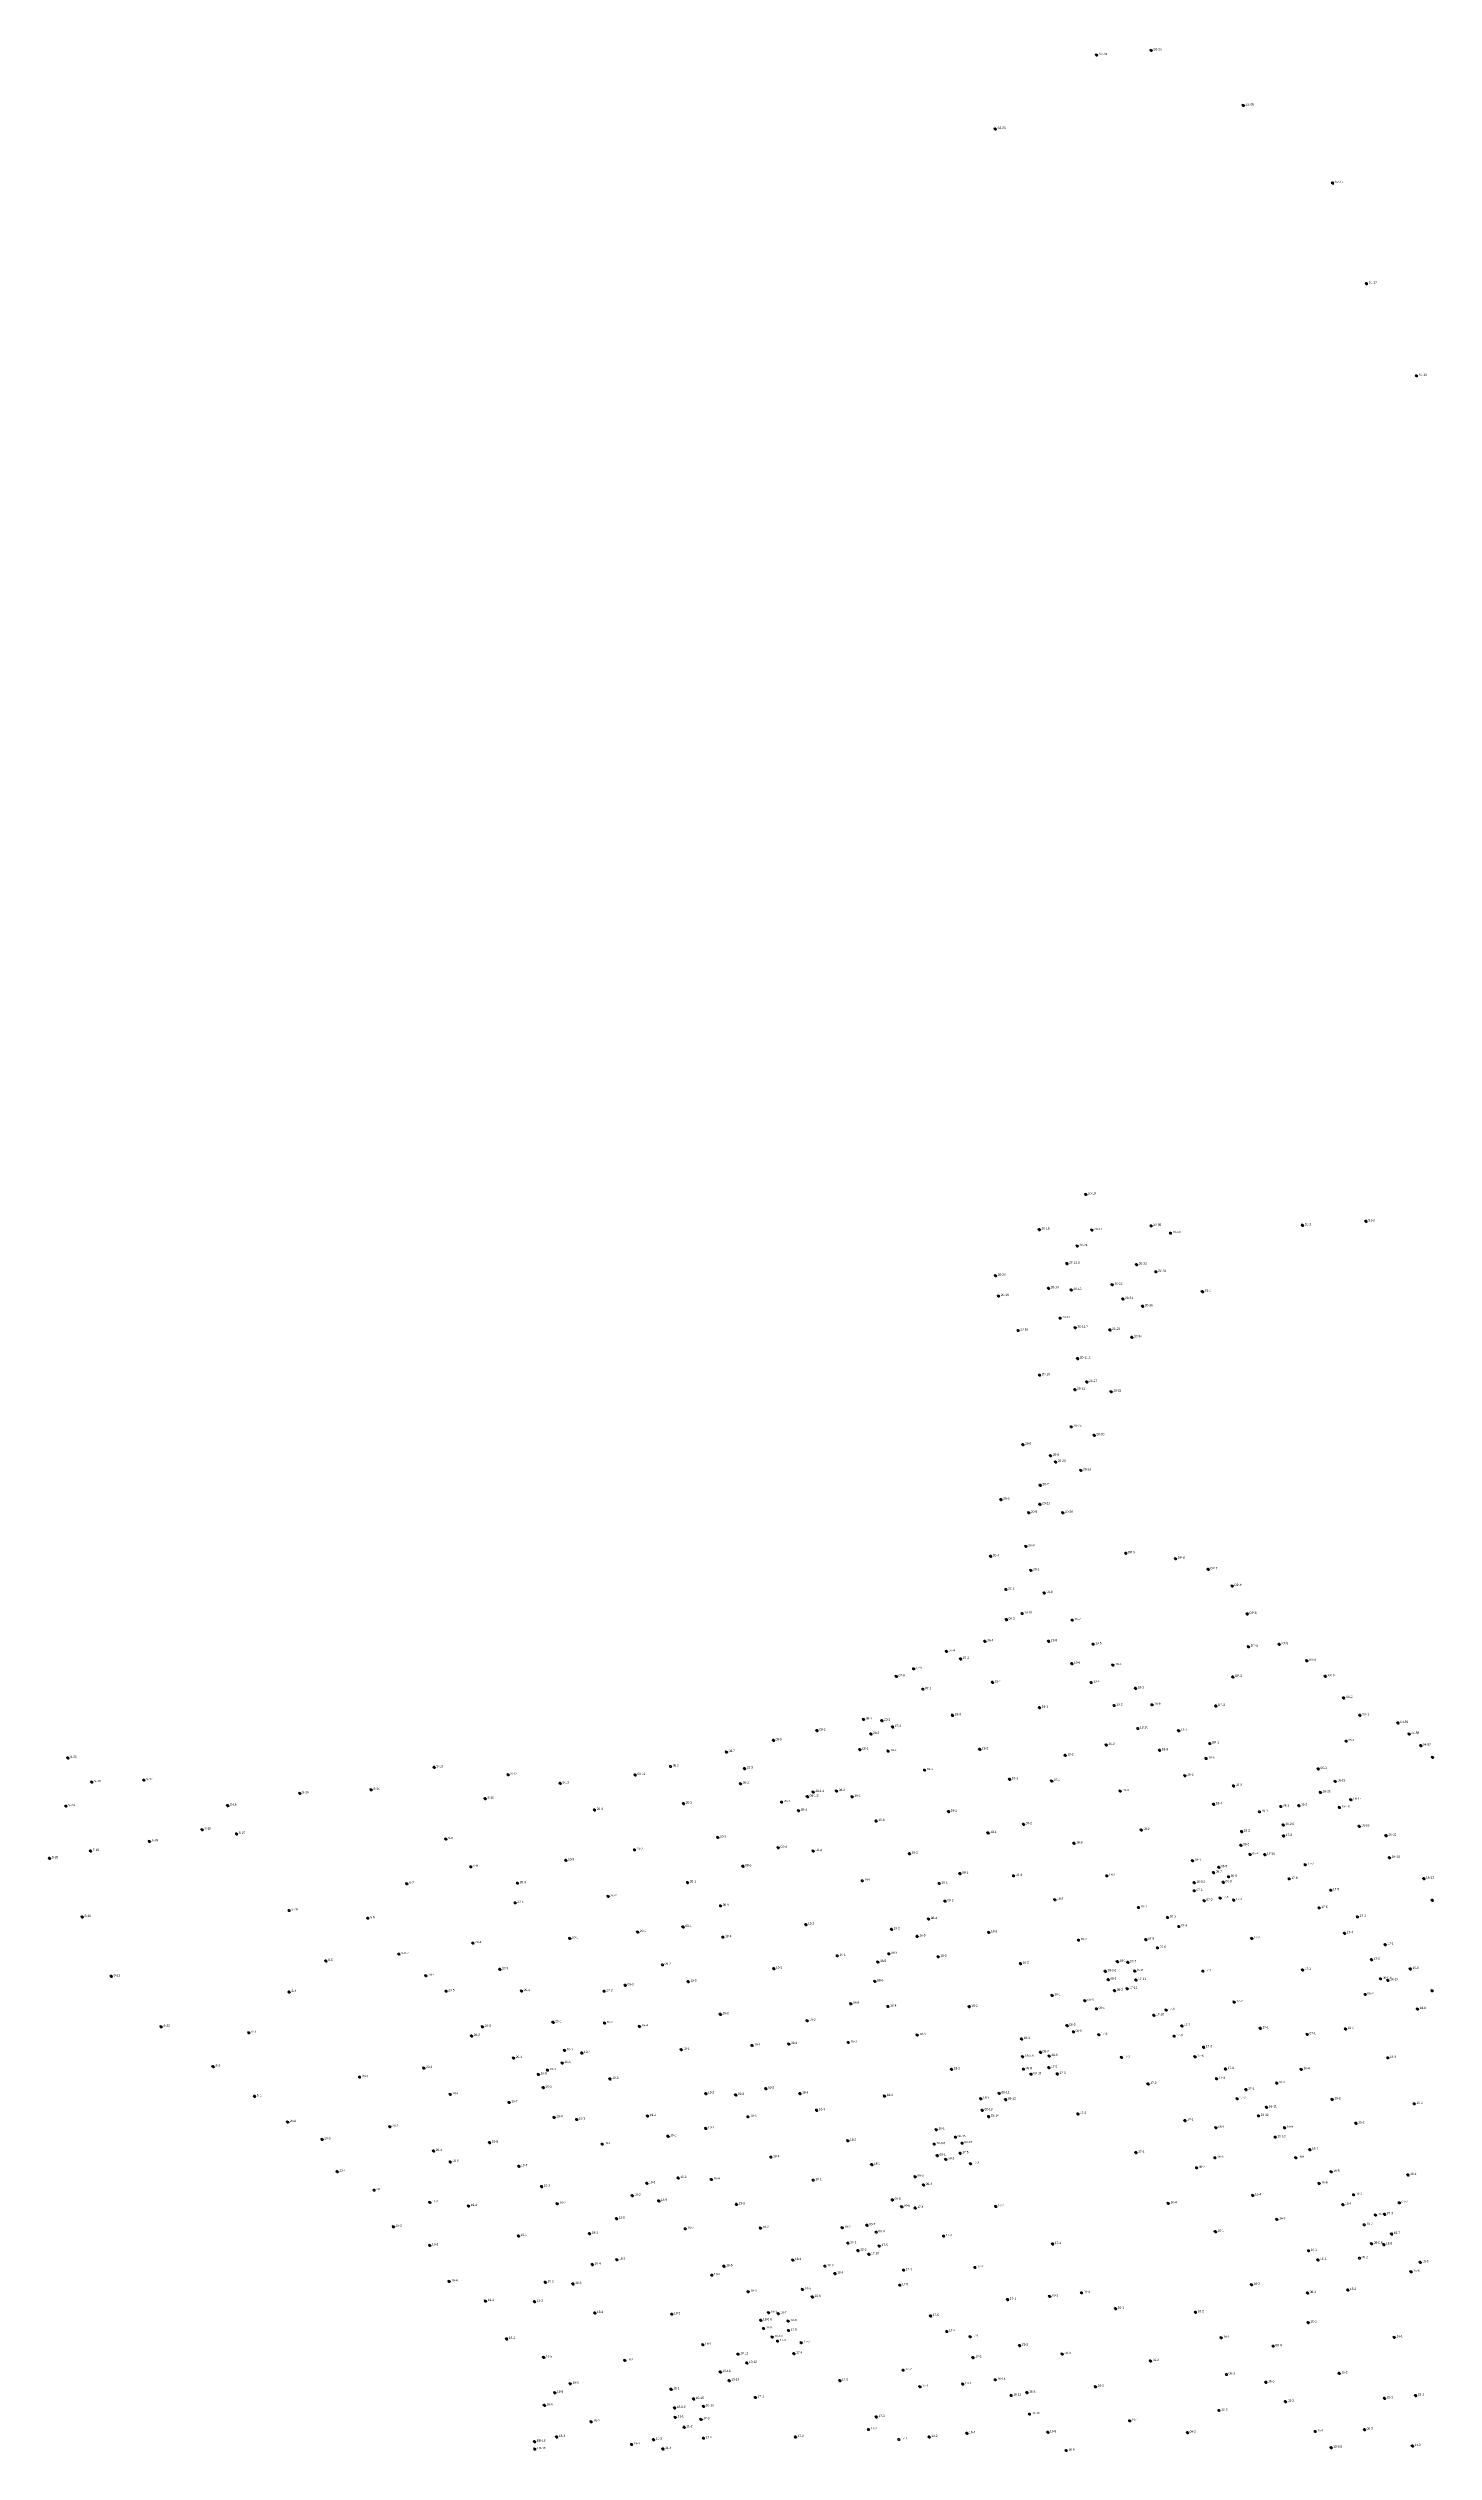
# Model space of a CAD drawing. Header units: inches. Extents: x 486468 to 494393, y 5455952 to 5461583.
# Drawn here: x 489195 to 490429, y 5459443 to 5461583 of the extents above; entities that cross this region are included whole.
import ezdxf

# ---------------------------------------------------------------- set-up
doc = ezdxf.new("R2010")
doc.units = ezdxf.units.IN
doc.header["$MEASUREMENT"] = 0
doc.layers.add('StreetLightingPoles', color=10, linetype='Continuous')

# ---------------------------------------------------------------- blocks, each defined once
blk = doc.blocks.new('Light')
at = {"color": 255}
for p, q in [((-0.7, 0.2), (-1.2, 0.4)), ((-0.4, 0.6), (-0.7, 1)), ((0, 0.7), (0, 1.2)), ((0.4, 0.6), (0.7, 1)), ((0.7, 0.2), (1.2, 0.4)), ((-0.7, -0.2), (-1.2, -0.4)), ((-0.4, -0.6), (-0.7, -1)), ((0, -0.8), (0, -1.3)), ((0.4, -0.6), (0.7, -1)), ((0.7, -0.2), (1.2, -0.4))]:
    blk.add_line(p, q, dxfattribs=at)
blk.add_circle((0, 0), 0.75, dxfattribs=at)

msp = doc.modelspace()

# ---------------------------------------------------------------- block references
at = {"layer": 'StreetLightingPoles'}
for p in [(490129.066, 5461576.933), (490177.65, 5461581.138), (490259.701, 5461532.161), (490038.745, 5461511.182), (490339.142, 5461462.954), (490369.293, 5461373.528), (490413.854, 5461291.344), (490119.362, 5460562.583), (490177.551, 5460534.572), (490312.342, 5460535.035), (490368.892, 5460538.628), (490078.026, 5460531.278), (490111.866, 5460516.569), (490124.924, 5460530.791), (490194.791, 5460528.102), (490102.643, 5460501.016), (490164.622, 5460500.081), (490181.861, 5460493.62), (490039.02, 5460490.176), (490041.772, 5460472.061), (490086.197, 5460478.958), (490106.447, 5460477.498), (490142.962, 5460482.148), (490223.211, 5460475.999), (490096.547, 5460452.427), (490152.451, 5460469.45), (490170.011, 5460462.969), (490059.127, 5460441.401), (490110.021, 5460443.875), (490140.911, 5460441.889), (490160.31, 5460435.419), (490112.144, 5460416.394), (490078.333, 5460401.612), (490109.708, 5460388.765), (490120.43, 5460395.548), (490141.99, 5460386.927), (490106.43, 5460355.667), (490126.899, 5460348.136), (490063.38, 5460339.786), (490087.99, 5460329.926), (490092.419, 5460324.426), (490078.854, 5460303.625), (490115.049, 5460316.875), (490043.91, 5460290.865), (490068.597, 5460279.192), (490078.455, 5460286.707), (490098.889, 5460279.163), (490034.65, 5460240.363), (490066.16, 5460249.198), (490154.981, 5460243.127), (490199.327, 5460238.228), (490070.53, 5460227.849), (490228.331, 5460228.869), (490249.892, 5460213.869), (490048.314, 5460210.811), (490082.396, 5460207.701), (490048.679, 5460184.061), (490062.679, 5460189.451), (490107.401, 5460183.543), (490263.186, 5460189.001), (489995.382, 5460155.674), (490007.965, 5460149.032), (490029.539, 5460164.671), (490086.362, 5460164.698), (490125.92, 5460162.119), (490264.256, 5460159.9), (490291.576, 5460162.001), (489950.752, 5460133.495), (489966.166, 5460140.212), (490036.248, 5460128.23), (490106.879, 5460144.865), (490124.096, 5460128.018), (490143.585, 5460143.497), (490250.255, 5460132.959), (490316.182, 5460147.37), (490332.701, 5460133.594), (489974.36, 5460122.08), (490144.576, 5460107.537), (490163.619, 5460122.866), (490178.375, 5460108.159), (490235.164, 5460107.098), (490348.95, 5460114.258), (489880.071, 5460085.211), (489921.581, 5460095.14), (489937.75, 5460094.07), (489947.46, 5460088.458), (490000.709, 5460098.818), (490078.247, 5460105.608), (490165.715, 5460087.056), (490202.129, 5460085.054), (490363.479, 5460098.819), (490397.393, 5460091.972), (489799.464, 5460066.111), (489841.273, 5460076.59), (489918.351, 5460068.21), (489928.05, 5460082.22), (489943.381, 5460066.929), (490024.948, 5460068.559), (490100.936, 5460063.196), (490137.575, 5460072.416), (490185.104, 5460067.656), (490229.774, 5460073.687), (490351.245, 5460075.81), (490407.325, 5460082.113), (490417.632, 5460071.881), (489213.098, 5460060.841), (489539.149, 5460052.533), (489605.099, 5460045.853), (489718.076, 5460045.771), (489749.675, 5460053.231), (489815.504, 5460051.4), (489975.85, 5460049.988), (490051.582, 5460041.855), (490207.733, 5460045.025), (490226.54, 5460060.403), (490326.445, 5460051.01), (490428.217, 5460061.374), (489234.414, 5460039.332), (489280.724, 5460041.077), (489419.651, 5460029.295), (489483.026, 5460032.583), (489584.65, 5460024.591), (489651.316, 5460038.293), (489812.024, 5460037.88), (489848.593, 5460021.499), (489871.506, 5460026.448), (489876.682, 5460030.499), (489897.452, 5460031.379), (489911.321, 5460026.328), (490089.046, 5460040.306), (490150.064, 5460031.325), (490250.955, 5460035.98), (490328.359, 5460030.214), (490341.466, 5460039.991), (490355.393, 5460023.626), (489211.329, 5460017.928), (489355.366, 5460018.44), (489681.957, 5460014.611), (489761.282, 5460020.199), (489863.722, 5460013.879), (489932.659, 5460004.716), (489997.259, 5460013.047), (490063.927, 5460001.765), (490233.193, 5460019.565), (490274.074, 5460012.871), (490293.043, 5460017.606), (490295.167, 5460001.176), (490309.11, 5460018.401), (490345.201, 5460016.778), (490362.846, 5459999.977), (489233.125, 5459978.09), (489285.661, 5459986.528), (489332.636, 5459996.933), (489363.258, 5459993.24), (489549.582, 5459988.593), (489717.516, 5459979.05), (489791.714, 5459990.123), (489845.643, 5459980.908), (489876.702, 5459977.958), (490032.348, 5459994.035), (490108.908, 5459984.885), (490168.739, 5459996.771), (490257.492, 5459983.094), (490258.142, 5459995.315), (490295.541, 5459991.359), (490386.736, 5459991.654), (489196.653, 5459971.499), (489571.801, 5459963.923), (489656.367, 5459969.734), (489814.143, 5459964.407), (489962.345, 5459975.624), (490007.338, 5459957.895), (490214.407, 5459969.299), (490233.132, 5459958.808), (490237.831, 5459963.56), (490265.682, 5459974.954), (490278.822, 5459974.735), (490314.883, 5459965.725), (490389.81, 5459972), (489514.819, 5459948.861), (489613.409, 5459949.331), (489694.242, 5459937.55), (489764.825, 5459949.918), (489920.45, 5459951.446), (489988.95, 5459949.063), (490055.076, 5459955.874), (490138.079, 5459955.922), (490215.799, 5459949.825), (490216.039, 5459942.526), (490239.091, 5459936.062), (490241.877, 5459950.193), (490246.589, 5459954.966), (490300.382, 5459953.185), (490337.512, 5459943.095), (490420.386, 5459953.447), (489225.831, 5459919.244), (489409.995, 5459925.027), (489480.071, 5459918.18), (489611.269, 5459931.85), (489794.194, 5459929.157), (489979.438, 5459917.404), (489994.068, 5459933.314), (490091.855, 5459934.613), (490166.297, 5459927.722), (490192.21, 5459918.766), (490224.851, 5459933.732), (490251.116, 5459934.278), (490327.124, 5459927.386), (490361.222, 5459919.385), (490427.973, 5459934.163), (489573.732, 5459895.98), (489659.918, 5459900.178), (489720.437, 5459905.858), (489760.805, 5459910.387), (489796.314, 5459901.276), (489870.129, 5459912.504), (489946.309, 5459908.344), (489969.158, 5459902.024), (490032.996, 5459905.527), (490112.904, 5459898.651), (490172.8, 5459899.156), (490202.141, 5459910.76), (490267.141, 5459900.152), (490349.754, 5459904.756), (490386.002, 5459894.605), (489442.752, 5459880.102), (489507.877, 5459886.187), (489597.576, 5459872.741), (489742.405, 5459876.656), (489841.572, 5459873.255), (489898.176, 5459884.663), (489934.249, 5459879.134), (489943.989, 5459886.464), (489987.947, 5459883.893), (490061.189, 5459877.801), (490136.748, 5459870.901), (490147.522, 5459879.54), (490156.792, 5459878.89), (490162.982, 5459871.069), (490183.231, 5459891.759), (490223.655, 5459871.018), (490312.401, 5459872.132), (490373.692, 5459881.274), (490408.352, 5459872.985), (489251.755, 5459866.493), (489410.005, 5459852.467), (489531.842, 5459866.922), (489549.851, 5459853.199), (489617.055, 5459853.307), (489690.519, 5459853.197), (489709.408, 5459858.397), (489765.293, 5459861.744), (489931.639, 5459861.903), (490089.361, 5459849.451), (490139.27, 5459863.476), (490145.002, 5459853.649), (490156.292, 5459855.409), (490163.972, 5459863.239), (490368.277, 5459850.259), (490381.839, 5459864.206), (490388.472, 5459862.793), (490427.752, 5459853.595), (489794.029, 5459832.662), (489910.12, 5459842.004), (489943.262, 5459839.53), (490015.657, 5459839.412), (490118.7, 5459844.647), (490128.843, 5459837.49), (490180.001, 5459831.699), (490191.011, 5459836.358), (490251.47, 5459843.471), (490414.739, 5459837.289), (489296.032, 5459821.586), (489374.174, 5459816.136), (489572.473, 5459813.329), (489582.157, 5459821.563), (489645.049, 5459825.521), (489690.95, 5459824.757), (489722.008, 5459821.806), (489871.333, 5459826.875), (489907.972, 5459807.514), (489969.358, 5459814.107), (490062.086, 5459810.661), (490102.704, 5459822.54), (490108.364, 5459817.01), (490131.055, 5459814.378), (490198.101, 5459813.159), (490204.93, 5459822.289), (490274.773, 5459820.182), (490316.642, 5459814.762), (490350.592, 5459819.623), (489342.313, 5459786.054), (489609.934, 5459793.669), (489653.282, 5459789.208), (489655.332, 5459800.458), (489670.651, 5459798.157), (489759.148, 5459801.156), (489822.22, 5459804.852), (489854.994, 5459806.125), (490063.213, 5459794.797), (490078.995, 5459798.83), (490086.502, 5459785.192), (490086.815, 5459795.46), (490151.227, 5459794.196), (490216.67, 5459794.809), (490224.31, 5459803.309), (490388.233, 5459793.834), (489472.883, 5459776.66), (489529.979, 5459784.78), (489632.023, 5459779.118), (489636.367, 5459767.309), (489640.103, 5459782.878), (489695.771, 5459775.043), (489834.446, 5459766.485), (489999.834, 5459783.614), (490063.906, 5459783.741), (490070.656, 5459779.301), (490094.005, 5459779.56), (490174.822, 5459770.574), (490235.851, 5459775.199), (490243.711, 5459783.91), (490262.031, 5459765.59), (490289.461, 5459771.341), (490311.278, 5459783.561), (489379.18, 5459759.671), (489553.615, 5459761.261), (489605.916, 5459754.199), (489781.058, 5459762.026), (489807.697, 5459760.806), (489864.873, 5459762.03), (489879.791, 5459747.221), (489940.152, 5459759.853), (490025.875, 5459757.423), (490027.268, 5459747.101), (490042.357, 5459762.191), (490048.027, 5459756.671), (490112.354, 5459743.95), (490254.211, 5459757.39), (490273.111, 5459742.195), (490280.386, 5459749.771), (490338.733, 5459756.88), (490411.943, 5459752.884), (489408.792, 5459736.657), (489439.381, 5459721.231), (489499.825, 5459732.48), (489646.035, 5459740.858), (489666.124, 5459738.917), (489729.233, 5459742.019), (489747.429, 5459724.044), (489781.059, 5459730.986), (489818.647, 5459741.335), (489986.311, 5459729.862), (490003.323, 5459723.247), (490032.938, 5459741.581), (490207.744, 5459737.935), (490235.331, 5459731.589), (490288.112, 5459723.191), (490296.492, 5459731.571), (490359.962, 5459735.582), (489538.617, 5459710.92), (489553.497, 5459701.219), (489588.467, 5459718.389), (489688.844, 5459717.007), (489839.047, 5459705.415), (489907.496, 5459720.089), (489984.504, 5459717.009), (489987.151, 5459706.832), (489994.781, 5459703.422), (490007.442, 5459708.941), (490009.26, 5459717.902), (490016.78, 5459699.551), (490164.072, 5459709.459), (490234.429, 5459704.852), (490306.442, 5459704.871), (490318.792, 5459712.181), (489452.796, 5459692.531), (489614.609, 5459697.339), (489634.933, 5459679.259), (489728.574, 5459682.167), (489756.361, 5459686.877), (489786.014, 5459685.541), (489876.766, 5459684.934), (489928.787, 5459698.81), (489967.432, 5459687.972), (489974.892, 5459680.662), (490218.051, 5459695.929), (490327.142, 5459682.048), (490337.876, 5459692.438), (490406.259, 5459689.547), (489485.677, 5459676.038), (489535.379, 5459665.12), (489569.869, 5459661.89), (489648.831, 5459663.914), (489715.526, 5459671.149), (489739.138, 5459666.492), (489808.33, 5459663.429), (489947.173, 5459667.393), (489955.493, 5459661.272), (489967.382, 5459660.22), (490039.209, 5459661.541), (490192.891, 5459664.279), (490268.035, 5459671.41), (490348.308, 5459663.151), (490357.824, 5459671.891), (490398.603, 5459664.793), (489502.92, 5459643.491), (489614.19, 5459635.24), (489677.515, 5459637.304), (489701.506, 5459650.678), (489762.833, 5459641.616), (489829.686, 5459642.279), (489902.56, 5459642.55), (489924.535, 5459644.763), (489932.874, 5459638.643), (490234.781, 5459639.129), (490289.565, 5459650.004), (490367.423, 5459645.172), (490377.369, 5459653.839), (490385.49, 5459654.605), (490391.673, 5459636.972), (489535.282, 5459626.888), (489701.902, 5459614.124), (489858.546, 5459613.821), (489907.656, 5459628.843), (489916.566, 5459622.233), (489926.255, 5459619.003), (489935.575, 5459626.269), (489992.839, 5459635.115), (490089.857, 5459628.131), (490317.843, 5459622.006), (490326.067, 5459613.946), (490363.062, 5459615.492), (490373.811, 5459628.368), (490384.743, 5459627.622), (489552.542, 5459594.79), (489638.182, 5459594.079), (489662.799, 5459592.569), (489680.038, 5459609.808), (489786.393, 5459600.376), (489797.272, 5459608.304), (489887.177, 5459608.374), (489896.087, 5459601.754), (489957.224, 5459604.802), (490020.709, 5459607.208), (490408.993, 5459603.383), (490417.163, 5459611.803), (489584.867, 5459577.328), (489628.483, 5459576.839), (489818.872, 5459585.575), (489867.08, 5459587.674), (489875.949, 5459581.014), (489953.823, 5459591.439), (490049.775, 5459578.608), (490087.258, 5459581.46), (490115.597, 5459584.66), (490266.952, 5459591.839), (490316.792, 5459584.54), (490352.656, 5459587.195), (489682.209, 5459566.698), (489750.817, 5459565.611), (489830.054, 5459560.138), (489832.462, 5459552.895), (489837.041, 5459566.896), (489845.531, 5459566.125), (489854.391, 5459559.464), (489854.703, 5459551.086), (489981.223, 5459564.042), (489995.585, 5459550.177), (490145.915, 5459570.549), (490216.991, 5459567.381), (490317.512, 5459558.06), (489603.745, 5459543.6), (489778.427, 5459538.373), (489809.761, 5459530.003), (489840.242, 5459545.215), (489845.04, 5459541.622), (489859.515, 5459530.484), (489866.128, 5459540.157), (490016.492, 5459545.532), (490060.54, 5459537.631), (490098.423, 5459530.108), (490240.008, 5459544.628), (490286.283, 5459537.129), (490394.138, 5459544.952), (489636.733, 5459527.109), (489709, 5459524.437), (489794.025, 5459514.166), (489817.534, 5459522.245), (489956.699, 5459515.801), (490018.991, 5459526.933), (490038.851, 5459507.211), (490177.034, 5459523.928), (490244.633, 5459511.928), (490344.902, 5459512.99), (489646.605, 5459495.719), (489660.438, 5459503.698), (489750.098, 5459498.807), (489770.247, 5459490.136), (489801.815, 5459506.475), (489825.19, 5459491.435), (489900.405, 5459506.531), (489971.801, 5459501.006), (490009.864, 5459503.362), (490052.942, 5459493.218), (490067, 5459495.811), (490128.017, 5459501.071), (490279.807, 5459504.943), (490297.236, 5459487.727), (490385.303, 5459490.771), (490413.123, 5459493.172), (489637.333, 5459484.511), (489678.934, 5459469.858), (489753.316, 5459482.093), (489753.939, 5459473.726), (489761.729, 5459464.916), (489776.815, 5459471.971), (489779.107, 5459483.516), (489932.894, 5459474.098), (490069.296, 5459476.64), (490158.503, 5459470.681), (490238.023, 5459479.838), (489628.604, 5459452.165), (489628.797, 5459445.486), (489648.276, 5459456.309), (489715.072, 5459449.637), (489734.461, 5459453.947), (489742.891, 5459445.617), (489778.969, 5459455.216), (489860.84, 5459456.28), (489925.886, 5459462.987), (489952.974, 5459454.051), (489979.906, 5459456.292), (490013.542, 5459459.604), (490085.609, 5459460.44), (490101.922, 5459444.24), (490209.863, 5459460.157), (490323.785, 5459461.194), (490337.869, 5459446.775), (490367.494, 5459462.891), (490410.183, 5459448.311)]:
    msp.add_blockref('Light', p, dxfattribs=at)

# ---------------------------------------------------------------- texts
for s, p in [('S2-24', (490131.066, 5461576.933)), ('S2-25', (490179.65, 5461581.138)), ('S2-26', (490261.701, 5461532.161)), ('S2-23', (490040.745, 5461511.182)), ('S2-27', (490341.142, 5461462.954)), ('S1-17', (490371.293, 5461373.528)), ('S1-16', (490415.854, 5461291.344)), ('20-19', (490121.362, 5460562.583)), ('20-35', (490179.551, 5460534.572)), ('S1-2', (490314.342, 5460535.035)), ('S1-3', (490370.892, 5460538.628)), ('20-15', (490080.026, 5460531.278)), ('20-24', (490113.866, 5460516.569)), ('20-17', (490126.924, 5460530.791)), ('20-40', (490196.791, 5460528.102)), ('20-13.5', (490104.643, 5460501.016)), ('20-33', (490166.622, 5460500.081)), ('20-38', (490183.861, 5460493.62)), ('20-20', (490041.02, 5460490.176)), ('20-18', (490043.772, 5460472.061)), ('20-14', (490088.197, 5460478.958)), ('20-13', (490108.447, 5460477.498)), ('20-22', (490144.962, 5460482.148)), ('20-31', (490154.451, 5460469.45)), ('S1-1', (490225.211, 5460475.999)), ('20-12', (490098.547, 5460452.427)), ('20-36', (490172.011, 5460462.969)), ('20-16', (490061.127, 5460441.401)), ('20-11.7', (490112.021, 5460443.875)), ('20-29', (490142.911, 5460441.889)), ('20-34', (490162.31, 5460435.419)), ('20-11.5', (490114.144, 5460416.394)), ('20-10', (490080.333, 5460401.612)), ('20-11', (490111.708, 5460388.765)), ('20-27', (490122.43, 5460395.548)), ('20-32', (490143.99, 5460386.927)), ('20-25', (490108.43, 5460355.667)), ('20-30', (490128.899, 5460348.136)), ('20-8', (490065.38, 5460339.786)), ('20-9', (490089.99, 5460329.926)), ('20-23', (490094.419, 5460324.426)), ('20-7', (490080.854, 5460303.625)), ('20-28', (490117.049, 5460316.875)), ('20-6', (490045.91, 5460290.865)), ('20-5', (490070.597, 5460279.192)), ('20-21', (490080.455, 5460286.707)), ('20-26', (490100.889, 5460279.163)), ('20-4', (490036.65, 5460240.363)), ('20-3', (490068.16, 5460249.198)), ('DP-9', (490156.981, 5460243.127)), ('DP-8', (490201.327, 5460238.228)), ('20-1', (490072.53, 5460227.849)), ('DP-7', (490230.331, 5460228.869)), ('DP-6', (490251.892, 5460213.869)), ('20-2', (490050.314, 5460210.811)), ('19-9', (490084.396, 5460207.701)), ('06-2', (490050.679, 5460184.061)), ('19-10', (490064.679, 5460189.451)), ('19-7', (490109.401, 5460183.543)), ('DP-5', (490265.186, 5460189.001)), ('07-4', (489997.382, 5460155.674)), ('07-2', (490009.965, 5460149.032)), ('06-4', (490031.539, 5460164.671)), ('19-8', (490088.362, 5460164.698)), ('19-5', (490127.92, 5460162.119)), ('DP-4', (490266.256, 5460159.9)), ('XX-5', (490293.576, 5460162.001)), ('07-6', (489952.752, 5460133.495)), ('07-5', (489968.166, 5460140.212)), ('19-4', (490038.248, 5460128.23)), ('19-6', (490108.879, 5460144.865)), ('19-4', (490126.096, 5460128.018)), ('19-3', (490145.585, 5460143.497)), ('DP-3', (490252.255, 5460132.959)), ('XX-4', (490318.182, 5460147.37)), ('XX-3', (490334.701, 5460133.594)), ('07-1', (489976.36, 5460122.08)), ('19-1', (490080.247, 5460105.608)), ('19-2', (490146.576, 5460107.537)), ('19-1', (490165.619, 5460122.866)), ('18-9', (490180.375, 5460108.159)), ('DP-2', (490237.164, 5460107.098)), ('XX-2', (490350.95, 5460114.258)), ('08-3', (489882.071, 5460085.211)), ('08-1', (489923.581, 5460095.14)), ('20-1', (489939.75, 5460094.07)), ('07-4', (489949.46, 5460088.458)), ('19-3', (490002.709, 5460098.818)), ('18-10', (490167.715, 5460087.056)), ('18-7', (490204.129, 5460085.054)), ('XX-1', (490365.479, 5460098.819)), ('04-59', (490399.393, 5460091.972)), ('08-7', (489801.464, 5460066.111)), ('08-5', (489843.273, 5460076.59)), ('08-1', (489920.351, 5460068.21)), ('20-2', (489930.05, 5460082.22)), ('19-4', (489945.381, 5460066.929)), ('19-2', (490026.948, 5460068.559)), ('19-2', (490102.936, 5460063.196)), ('06-2', (490139.575, 5460072.416)), ('18-8', (490187.104, 5460067.656)), ('DP-1', (490231.774, 5460073.687)), ('05-1', (490353.245, 5460075.81)), ('04-58', (490409.325, 5460082.113)), ('04-57', (490419.632, 5460071.881)), ('S-23', (489215.098, 5460060.841)), ('S-17', (489282.724, 5460041.077)), ('S-13', (489541.149, 5460052.533)), ('S-12', (489607.099, 5460045.853)), ('08-11', (489720.076, 5460045.771)), ('08-9', (489751.675, 5460053.231)), ('20-3', (489817.504, 5460051.4)), ('19-3', (489977.85, 5460049.988)), ('19-1', (490053.582, 5460041.855)), ('18-6', (490209.733, 5460045.025)), ('18-5', (490228.54, 5460060.403)), ('05-3', (490328.445, 5460051.01)), ('S-18', (489236.414, 5460039.332)), ('S-15', (489421.651, 5460029.295)), ('S-14', (489485.026, 5460032.583)), ('S-10', (489586.65, 5460024.591)), ('S-11', (489653.316, 5460038.293)), ('20-2', (489763.282, 5460020.199)), ('20-2', (489814.024, 5460037.88)), ('20-1', (489850.593, 5460021.499)), ('08-1.3', (489873.506, 5460026.448)), ('08-1.1', (489878.682, 5460030.499)), ('08-2', (489899.452, 5460031.379)), ('19-4', (489913.321, 5460026.328)), ('07-1', (490091.046, 5460040.306)), ('18-3', (490152.064, 5460031.325)), ('18-3', (490252.955, 5460035.98)), ('16-20', (490330.359, 5460030.214)), ('16-19', (490343.466, 5460039.991)), ('16-17', (490357.393, 5460023.626)), ('S-24', (489213.329, 5460017.928)), ('S-16', (489357.366, 5460018.44)), ('20-4', (489683.957, 5460014.611)), ('08-3', (489865.722, 5460013.879)), ('19-3', (489934.659, 5460004.716)), ('19-2', (489999.259, 5460013.047)), ('07-2', (490065.927, 5460001.765)), ('18-4', (490235.193, 5460019.565)), ('18-1', (490276.074, 5460012.871)), ('06-1', (490295.043, 5460017.606)), ('06-2.6', (490297.167, 5460001.176)), ('06-2', (490311.11, 5460018.401)), ('16-18', (490347.201, 5460016.778)), ('16-16', (490364.846, 5459999.977)), ('S-19', (489235.125, 5459978.09)), ('S-29', (489287.661, 5459986.528)), ('S-28', (489334.636, 5459996.933)), ('S-27', (489365.258, 5459993.24)), ('S-8', (489551.582, 5459988.593)), ('20-2', (489719.516, 5459979.05)), ('20-1', (489793.714, 5459990.123)), ('08-4', (489847.643, 5459980.908)), ('19-4', (489878.702, 5459977.958)), ('19-1', (490034.348, 5459994.035)), ('18-3', (490110.908, 5459984.885)), ('18-2', (490170.739, 5459996.771)), ('06-3', (490259.492, 5459983.094)), ('18-2', (490260.142, 5459995.315)), ('17-9', (490297.541, 5459991.359)), ('16-15', (490388.736, 5459991.654)), ('S-25', (489198.653, 5459971.499)), ('S-9', (489573.801, 5459963.923)), ('20-3', (489658.367, 5459969.734)), ('08-5', (489816.143, 5459964.407)), ('19-2', (489964.345, 5459975.624)), ('08-1', (490009.338, 5459957.895)), ('18-4', (490057.076, 5459955.874)), ('18-2', (490140.079, 5459955.922)), ('18-1', (490216.407, 5459969.299)), ('06-7', (490235.132, 5459958.808)), ('06-5', (490239.831, 5459963.56)), ('06-4', (490267.682, 5459974.954)), ('17-10', (490280.822, 5459974.735)), ('17-7', (490316.883, 5459965.725)), ('16-14', (490391.81, 5459972)), ('S-7', (489516.819, 5459948.861)), ('20-3', (489615.409, 5459949.331)), ('20-2', (489696.242, 5459937.55)), ('20-1', (489766.825, 5459949.918)), ('19-1', (489922.45, 5459951.446)), ('19-1', (489990.95, 5459949.063)), ('18-3', (490093.855, 5459934.613)), ('18-0.6', (490217.799, 5459949.825)), ('07-1', (490218.039, 5459942.526)), ('17-5', (490241.091, 5459936.062)), ('06-8', (490243.877, 5459950.193)), ('06-6', (490248.589, 5459954.966)), ('17-3', (490253.116, 5459934.278)), ('17-8', (490302.382, 5459953.185)), ('17-5', (490339.512, 5459943.095)), ('16-13', (490422.386, 5459953.447)), ('S-20', (489227.831, 5459919.244)), ('S-26', (489411.995, 5459925.027)), ('S-6', (489482.071, 5459918.18)), ('20-4', (489613.269, 5459931.85)), ('08-6', (489796.194, 5459929.157)), ('08-4', (489981.438, 5459917.404)), ('08-2', (489996.068, 5459933.314)), ('18-1', (490168.297, 5459927.722)), ('07-3', (490194.21, 5459918.766)), ('07-2', (490226.851, 5459933.732)), ('17-6', (490329.124, 5459927.386)), ('17-3', (490363.222, 5459919.385)), ('20-4', (489575.732, 5459895.98)), ('20-1', (489661.918, 5459900.178)), ('20-1', (489722.437, 5459905.858)), ('09-1', (489762.805, 5459910.387)), ('19-4', (489798.314, 5459901.276)), ('19-2', (489872.129, 5459912.504)), ('19-2', (489948.309, 5459908.344)), ('18-5', (489971.158, 5459902.024)), ('18-3', (490034.996, 5459905.527)), ('18-2', (490114.904, 5459898.651)), ('07-5', (490174.8, 5459899.156)), ('07-6', (490185.231, 5459891.759)), ('07-4', (490204.141, 5459910.76)), ('17-2', (490269.141, 5459900.152)), ('17-4', (490351.754, 5459904.756)), ('17-1', (490388.002, 5459894.605)), ('S-5', (489444.752, 5459880.102)), ('S-6.7', (489509.877, 5459886.187)), ('20-3', (489599.576, 5459872.741)), ('09-2', (489744.405, 5459876.656)), ('19-1', (489843.572, 5459873.255)), ('19-1', (489900.176, 5459884.663)), ('08-5', (489936.249, 5459879.134)), ('08-3', (489945.989, 5459886.464)), ('18-3', (489989.947, 5459883.893)), ('18-2', (490063.189, 5459877.801)), ('18-0.6', (490138.748, 5459870.901)), ('18-1', (490149.522, 5459879.54)), ('07-7', (490158.792, 5459878.89)), ('07-8', (490164.982, 5459871.069)), ('17-3', (490225.655, 5459871.018)), ('17-1', (490314.401, 5459872.132)), ('17-2', (490375.692, 5459881.274)), ('16-9', (490410.352, 5459872.985)), ('S-21', (489253.755, 5459866.493)), ('S-4', (489412.005, 5459852.467)), ('20-7', (489533.842, 5459866.922)), ('20-5', (489551.851, 5459853.199)), ('20-2', (489619.055, 5459853.307)), ('20-2', (489692.519, 5459853.197)), ('09-3', (489711.408, 5459858.397)), ('19-3', (489767.293, 5459861.744)), ('08-6', (489933.639, 5459861.903)), ('18-1', (490091.361, 5459849.451)), ('08-1', (490141.27, 5459863.476)), ('08-2', (490147.002, 5459853.649)), ('17-12', (490158.292, 5459855.409)), ('17-11', (490165.972, 5459863.239)), ('06-2', (490370.277, 5459850.259)), ('06-0.6', (490383.839, 5459864.206)), ('16-10', (490390.472, 5459862.793)), ('19-2', (489796.029, 5459832.662)), ('08-8', (489912.12, 5459842.004)), ('18-4', (489945.262, 5459839.53)), ('18-2', (490017.657, 5459839.412)), ('08-3', (490120.7, 5459844.647)), ('08-4', (490130.843, 5459837.49)), ('17-10', (490182.001, 5459831.699)), ('17-9', (490193.011, 5459836.358)), ('17-2', (490253.47, 5459843.471)), ('16-8', (490416.739, 5459837.289)), ('S-22', (489298.032, 5459821.586)), ('S-3', (489376.174, 5459816.136)), ('20-2', (489574.473, 5459813.329)), ('20-3', (489584.157, 5459821.563)), ('20-1', (489647.049, 5459825.521)), ('10-2', (489692.95, 5459824.757)), ('19-4', (489724.008, 5459821.806)), ('09-1', (489856.994, 5459806.125)), ('19-2', (489873.333, 5459826.875)), ('18-3', (489909.972, 5459807.514)), ('18-3', (489971.358, 5459814.107)), ('18-1', (490064.086, 5459810.661)), ('08-5', (490104.704, 5459822.54)), ('08-6', (490110.364, 5459817.01)), ('17-4', (490133.055, 5459814.378)), ('17-8', (490200.101, 5459813.159)), ('17-7', (490206.93, 5459822.289)), ('17-1', (490276.773, 5459820.182)), ('07-1', (490318.642, 5459814.762)), ('16-4', (490352.592, 5459819.623)), ('S-2', (489344.313, 5459786.054)), ('20-2', (489531.979, 5459784.78)), ('20-1', (489611.934, 5459793.669)), ('10-6', (489655.282, 5459789.208)), ('10-1', (489657.332, 5459800.458)), ('10-4', (489672.651, 5459798.157)), ('19-1', (489761.148, 5459801.156)), ('19-1', (489824.22, 5459804.852)), ('18-0.6', (490065.213, 5459794.797)), ('08-7', (490080.995, 5459798.83)), ('17-5', (490088.502, 5459785.192)), ('08-8', (490088.815, 5459795.46)), ('17-3', (490153.227, 5459794.196)), ('17-6', (490218.67, 5459794.809)), ('17-5', (490226.31, 5459803.309)), ('16-3', (490390.233, 5459793.834)), ('20-3', (489474.883, 5459776.66)), ('10-5', (489634.023, 5459779.118)), ('19-5', (489638.367, 5459767.309)), ('10-3', (489642.103, 5459782.878)), ('19-3', (489697.771, 5459775.043)), ('09-2', (489836.446, 5459766.485)), ('18-2', (490001.834, 5459783.614)), ('08-9', (490065.906, 5459783.741)), ('08-10', (490072.656, 5459779.301)), ('17-3', (490096.005, 5459779.56)), ('17-2', (490176.822, 5459770.574)), ('17-4', (490237.851, 5459775.199)), ('17-3', (490245.711, 5459783.91)), ('17-1', (490264.031, 5459765.59)), ('07-2', (490291.461, 5459771.341)), ('16-4', (490313.278, 5459783.561)), ('S-1', (489381.18, 5459759.671)), ('20-1', (489555.615, 5459761.261)), ('10-7', (489607.916, 5459754.199)), ('19-2', (489731.233, 5459742.019)), ('19-2', (489783.058, 5459762.026)), ('09-3', (489809.697, 5459760.806)), ('18-4', (489866.873, 5459762.03)), ('18-3', (489881.791, 5459747.221)), ('18-2', (489942.152, 5459759.853)), ('18-1', (490027.875, 5459757.423)), ('08-13', (490029.268, 5459747.101)), ('08-14', (490034.938, 5459741.581)), ('08-11', (490044.357, 5459762.191)), ('08-12', (490050.027, 5459756.671)), ('17-2', (490114.354, 5459743.95)), ('17-2', (490256.211, 5459757.39)), ('16-12', (490275.111, 5459742.195)), ('16-11', (490282.386, 5459749.771)), ('16-3', (490340.733, 5459756.88)), ('16-2', (490413.943, 5459752.884)), ('20-6', (489410.792, 5459736.657)), ('20-3', (489441.381, 5459721.231)), ('20-2', (489501.825, 5459732.48)), ('19-4', (489648.035, 5459740.858)), ('19-3', (489668.124, 5459738.917)), ('19-1', (489749.429, 5459724.044)), ('10-1', (489783.059, 5459730.986)), ('18-3', (489820.647, 5459741.335)), ('18-2', (489909.496, 5459720.089)), ('18-1', (489988.311, 5459729.862)), ('08-15', (490005.323, 5459723.247)), ('17-1', (490209.744, 5459737.935)), ('08-1', (490237.331, 5459731.589)), ('16-10', (490290.112, 5459723.191)), ('16-9', (490298.492, 5459731.571)), ('16-2', (490361.962, 5459735.582)), ('20-1', (489540.617, 5459710.92)), ('10-9', (489555.497, 5459701.219)), ('10-8', (489590.467, 5459718.389)), ('19-1', (489690.844, 5459717.007)), ('18-4', (489841.047, 5459705.415)), ('18-1', (489930.787, 5459698.81)), ('18-0.6', (489986.504, 5459717.009)), ('09-1', (489989.151, 5459706.832)), ('09-2', (489996.781, 5459703.422)), ('17-5', (490009.442, 5459708.941)), ('08-16', (490011.26, 5459717.902)), ('17-3', (490018.78, 5459699.551)), ('17-1', (490166.072, 5459709.459)), ('16-5', (490236.429, 5459704.852)), ('16-8', (490308.442, 5459704.871)), ('16-7', (490320.792, 5459712.181)), ('20-4', (489454.796, 5459692.531)), ('19-4', (489616.609, 5459697.339)), ('19-3', (489636.933, 5459679.259)), ('10-3', (489730.574, 5459682.167)), ('10-2', (489758.361, 5459686.877)), ('18-4', (489788.014, 5459685.541)), ('18-1', (489878.766, 5459684.934)), ('09-3', (489969.432, 5459687.972)), ('09-4', (489976.892, 5459680.662)), ('08-2', (490220.051, 5459695.929)), ('16-6', (490329.142, 5459682.048)), ('16-5', (490339.876, 5459692.438)), ('16-1', (490408.259, 5459689.547)), ('20-1', (489487.677, 5459676.038)), ('11-2', (489537.379, 5459665.12)), ('19-4', (489571.869, 5459661.89)), ('19-2', (489650.831, 5459663.914)), ('19-2', (489717.526, 5459671.149)), ('18-9', (489741.138, 5459666.492)), ('18-3', (489810.33, 5459663.429)), ('09-5', (489949.173, 5459667.393)), ('09-6', (489957.493, 5459661.272)), ('17-4', (489969.382, 5459660.22)), ('17-2', (490041.209, 5459661.541)), ('16-4', (490194.891, 5459664.279)), ('16-4', (490270.035, 5459671.41)), ('16-4', (490350.308, 5459663.151)), ('16-3', (490359.824, 5459671.891)), ('07-7', (490400.603, 5459664.793)), ('20-2', (489504.92, 5459643.491)), ('19-1', (489616.19, 5459635.24)), ('19-1', (489679.515, 5459637.304)), ('10-5', (489703.506, 5459650.678)), ('18-7', (489764.833, 5459641.616)), ('18-2', (489831.686, 5459642.279)), ('18-2', (489904.56, 5459642.55)), ('09-7', (489926.535, 5459644.763)), ('09-8', (489934.874, 5459638.643)), ('17-3', (489994.839, 5459635.115)), ('16-1', (490236.781, 5459639.129)), ('16-3', (490291.565, 5459650.004)), ('16-2', (490369.423, 5459645.172)), ('16-1', (490379.369, 5459653.839)), ('07-9', (490387.49, 5459654.605)), ('15-7', (490393.673, 5459636.972)), ('19-3', (489537.282, 5459626.888)), ('18-3', (489703.902, 5459614.124)), ('18-1', (489860.546, 5459613.821)), ('10-1', (489909.656, 5459628.843)), ('10-2', (489918.566, 5459622.233)), ('17-10', (489928.255, 5459619.003)), ('17-5', (489937.575, 5459626.269)), ('17-1', (490091.857, 5459628.131)), ('16-2', (490319.843, 5459622.006)), ('16-1', (490328.067, 5459613.946)), ('08-2', (490365.062, 5459615.492)), ('08-0.6', (490375.811, 5459628.368)), ('15-8', (490386.743, 5459627.622)), ('19-4', (489554.542, 5459594.79)), ('19-2', (489640.182, 5459594.079)), ('10-6', (489664.799, 5459592.569)), ('10-4', (489682.038, 5459609.808)), ('18-2', (489788.393, 5459600.376)), ('18-5', (489799.272, 5459608.304)), ('10-3', (489889.177, 5459608.374)), ('10-4', (489898.087, 5459601.754)), ('17-3', (489959.224, 5459604.802)), ('17-2', (490022.709, 5459607.208)), ('16-2', (490268.952, 5459591.839)), ('15-6', (490410.993, 5459603.383)), ('15-5', (490419.163, 5459611.803)), ('19-1', (489586.867, 5459577.328)), ('11-1', (489630.483, 5459576.839)), ('18-3', (489820.872, 5459585.575)), ('10-5', (489869.08, 5459587.674)), ('10-6', (489877.949, 5459581.014)), ('17-8', (489955.823, 5459591.439)), ('17-1', (490051.775, 5459578.608)), ('09-1', (490089.258, 5459581.46)), ('16-4', (490117.597, 5459584.66)), ('16-1', (490147.915, 5459570.549)), ('08-1', (490318.792, 5459584.54)), ('15-2', (490354.656, 5459587.195)), ('18-3', (489684.209, 5459566.698)), ('18-2', (489752.817, 5459565.611)), ('18-0.6', (489832.054, 5459560.138)), ('10-9', (489834.462, 5459552.895)), ('18-1', (489839.041, 5459566.896)), ('10-7', (489847.531, 5459566.125)), ('10-8', (489856.391, 5459559.464)), ('17-9', (489856.703, 5459551.086)), ('17-6', (489983.223, 5459564.042)), ('17-4', (489997.585, 5459550.177)), ('16-2', (490218.991, 5459567.381)), ('15-3', (490319.512, 5459558.06)), ('19-2', (489605.745, 5459543.6)), ('18-1', (489780.427, 5459538.373)), ('10-11', (489811.761, 5459530.003)), ('10-10', (489842.242, 5459545.215)), ('17-6', (489847.04, 5459541.622)), ('17-4', (489861.515, 5459530.484)), ('17-7', (489868.128, 5459540.157)), ('17-1', (490018.492, 5459545.532)), ('09-2', (490062.54, 5459537.631)), ('16-3', (490100.423, 5459530.108)), ('16-1', (490242.008, 5459544.628)), ('08-4', (490288.283, 5459537.129)), ('15-1', (490396.138, 5459544.952)), ('18-5', (489638.733, 5459527.109)), ('18-2', (489711, 5459524.437)), ('10-13', (489796.025, 5459514.166)), ('10-14', (489803.815, 5459506.475)), ('10-12', (489819.534, 5459522.245)), ('17-5', (489902.405, 5459506.531)), ('17-2', (489958.699, 5459515.801)), ('17-2', (490020.991, 5459526.933)), ('16-14', (490040.851, 5459507.211)), ('16-2', (490179.034, 5459523.928)), ('08-3', (490246.633, 5459511.928)), ('15-2', (490346.902, 5459512.99)), ('18-5', (489648.605, 5459495.719)), ('18-3', (489662.438, 5459503.698)), ('18-1', (489752.098, 5459498.807)), ('10-15', (489772.247, 5459490.136)), ('17-3', (489827.19, 5459491.435)), ('17-1', (489973.801, 5459501.006)), ('10-1', (490011.864, 5459503.362)), ('16-12', (490054.942, 5459493.218)), ('16-3', (490069, 5459495.811)), ('16-2', (490130.017, 5459501.071)), ('15-3', (490281.807, 5459504.943)), ('15-2', (490299.236, 5459487.727)), ('15-1', (490387.303, 5459490.771)), ('08-2', (490415.123, 5459493.172)), ('18-6', (489639.333, 5459484.511)), ('18-2', (489680.934, 5459469.858)), ('18-0.6', (489755.316, 5459482.093)), ('11-1', (489755.939, 5459473.726)), ('11-2', (489763.729, 5459464.916)), ('17-3', (489778.815, 5459471.971)), ('10-16', (489781.107, 5459483.516)), ('17-3', (489934.894, 5459474.098)), ('16-10', (490071.296, 5459476.64)), ('16-1', (490160.503, 5459470.681)), ('15-3', (490240.023, 5459479.838)), ('EB-18', (489630.604, 5459452.165)), ('EB-16', (489630.797, 5459445.486)), ('18-3', (489650.276, 5459456.309)), ('18-1', (489717.072, 5459449.637)), ('11-3', (489736.461, 5459453.947)), ('11-4', (489744.891, 5459445.617)), ('17-4', (489780.969, 5459455.216)), ('17-2', (489862.84, 5459456.28)), ('17-2', (489927.886, 5459462.987)), ('17-1', (489954.974, 5459454.051)), ('10-2', (489981.906, 5459456.292)), ('16-4', (490015.542, 5459459.604)), ('16-8', (490087.609, 5459460.44)), ('16-6', (490103.922, 5459444.24)), ('09-2', (490211.863, 5459460.157)), ('15-1', (490325.785, 5459461.194)), ('15-0.5', (490339.869, 5459446.775)), ('08-3', (490369.494, 5459462.891)), ('14-2', (490412.183, 5459448.311))]:
    msp.add_text(s, height=2, dxfattribs=at).set_placement(p)

doc.saveas('drawing.dxf')
